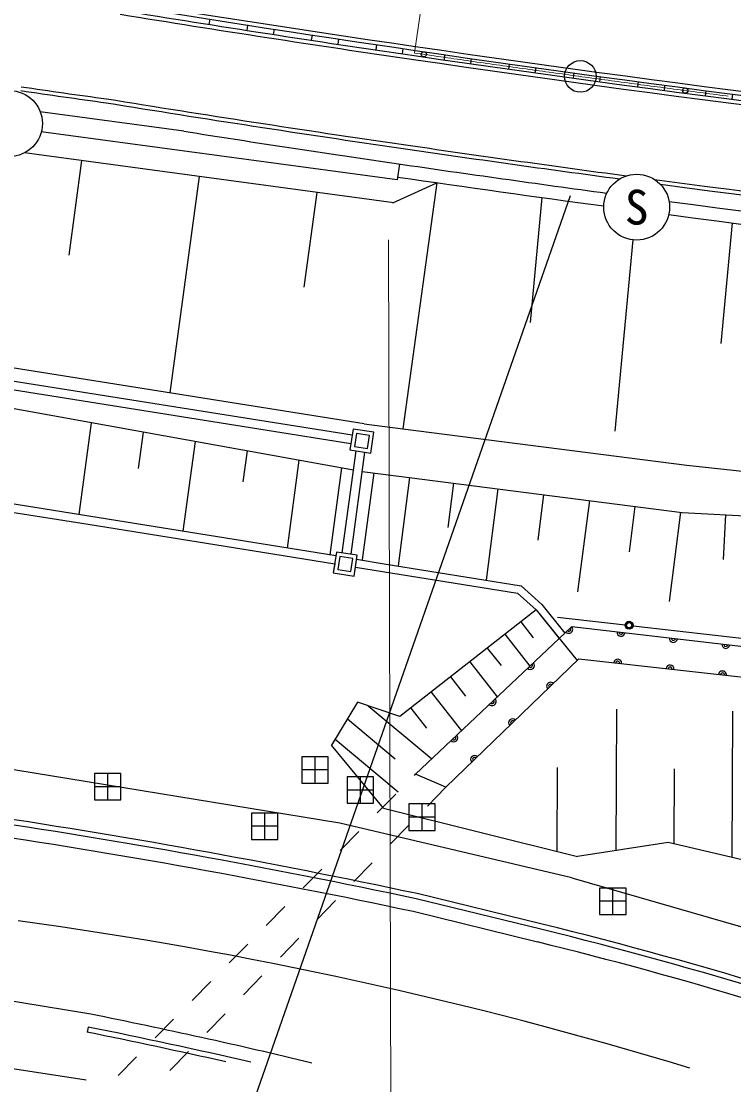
# Model space of a CAD drawing. Units: millimetres, scale not verified. Extents: x 40000 to 680000, y 20000 to 380000.
# Drawn here: x 148015 to 175038, y 241624 to 281989 of the extents above; entities that cross this region are included whole.
import ezdxf
from ezdxf.enums import TextEntityAlignment as Align

# ---------------------------------------------------------------- set-up
doc = ezdxf.new("R2010")
doc.units = ezdxf.units.MM
doc.header["$LTSCALE"] = 1000
doc.linetypes.add('CHAIN', pattern=[18.5, 12, -1.5, 3.5, -1.5])
for name, color, linetype, lineweight in [('M-BGD', 7, 'Continuous', 25), ('M-BMK', 2, 'CHAIN', 13), ('M-BMK-OTRS', 5, 'Continuous', 25), ('M-BMK-ROW', 30, 'Continuous', 25), ('M-BMK-SRVR', 3, 'Continuous', 25), ('M-STR-HTXT', 7, 'Continuous', 13), ('M-STR-STRC', 7, 'Continuous', 25)]:
    doc.layers.add(name, color=color, linetype=linetype, lineweight=lineweight)
doc.styles.add('ＭＳ ゴシック', font='')
doc.styles.get('ＭＳ ゴシック').set_extended_font_data('MS Gothic')

msp = doc.modelspace()

# ---------------------------------------------------------------- linework, layer by layer
at = {"layer": 'M-BGD'}
for p, q in [((154181, 277816), (148731, 278554)), ((162270, 275965), (148773, 277791)), ((162270, 275965), (148773, 277791)), ((162152, 275098), (148134, 276994)), ((162152, 275098), (148134, 276994)), ((150305, 276701), (149819, 273108)), ((162359, 276574), (162270, 275965)), ((154764, 276097), (153653, 267883)), ((162103, 275104), (163773, 275862)), ((163773, 275862), (162485, 266523)), ((159224, 275494), (158738, 271902)), ((167763, 275298), (167314, 270555)), ((174980, 274336), (174548, 269762)), ((171210, 273693), (170524, 266433)), ((161018, 266711), (146798, 268975)), ((160565, 266277), (146729, 268479)), ((160516, 265951), (146684, 268152)), ((160614, 264957), (146596, 267488)), ((150667, 266753), (150195, 263266)), ((161018, 266711), (162485, 266523)), ((162485, 266523), (173260, 265140)), ((152637, 266397), (152451, 265020)), ((154607, 266041), (154145, 262630)), ((156577, 265686), (156417, 264503)), ((160188, 261808), (160712, 265682)), ((158547, 265330), (158096, 261994)), ((160166, 265038), (159719, 261733)), ((160940, 264906), (162240, 264740)), ((161391, 264849), (160945, 261551)), ((173260, 265140), (179421, 264483)), ((162240, 264740), (173085, 263348)), ((162735, 264676), (162304, 261317)), ((164415, 264460), (164200, 262781)), ((166095, 264245), (165650, 260778)), ((167828, 264022), (167606, 262289)), ((159947, 261696), (146729, 263824)), ((169562, 263800), (169117, 260338)), ((171292, 263578), (171070, 261847)), ((173023, 263355), (172589, 259971)), ((173085, 263348), (178772, 263033)), ((174726, 263257), (174632, 261554)), ((160736, 261569), (161779, 261401)), ((160692, 261272), (166835, 260283)), ((161779, 261401), (166970, 260565)), ((166970, 260565), (167760, 259854)), ((166835, 260283), (167541, 259647)), ((167541, 259647), (162373, 255599)), ((167541, 259647), (168414, 258562)), ((167760, 259854), (168633, 258769)), ((166961, 259193), (167434, 258589)), ((168356, 259375), (170921, 259081)), ((162970, 253415), (168875, 258998)), ((168892, 259014), (176575, 258120)), ((171220, 259047), (175889, 258512)), ((166357, 258720), (167303, 257512)), ((165691, 258198), (166213, 257532)), ((164117, 252919), (169169, 257792)), ((165025, 257677), (166068, 256344)), ((164290, 257101), (164866, 256367)), ((163556, 256526), (164707, 255057)), ((160771, 256145), (159781, 254518)), ((162373, 255599), (160771, 256145)), ((161178, 256006), (163582, 253994)), ((162785, 255922), (163389, 255152)), ((170579, 250514), (170600, 255885)), ((174979, 250249), (175001, 255803)), ((160384, 255509), (162193, 253995)), ((159915, 254739), (162304, 252740)), ((160092, 251549), (143263, 254305)), ((161750, 252119), (159781, 254518)), ((168345, 250477), (168358, 253661)), ((172781, 250766), (172792, 253611)), ((162924, 253368), (162970, 253415)), ((164117, 252919), (162970, 253415)), ((164117, 252919), (163420, 252202)), ((161520, 251944), (162222, 252656)), ((161750, 252119), (169111, 250287)), ((168892, 249477), (160092, 251549)), ((162722, 251485), (162025, 250769)), ((160115, 250521), (160817, 251233)), ((172552, 250819), (169111, 250287)), ((184405, 248036), (172552, 250819)), ((161328, 250052), (160630, 249335)), ((158711, 249097), (159413, 249809)), ((168892, 249477), (176900, 247159)), ((167720, 247527), (162987, 248683)), ((167768, 247721), (163029, 248878)), ((157306, 247673), (158009, 248385)), ((159933, 248618), (159235, 247902)), ((167601, 247042), (162883, 248194)), ((158538, 247185), (157841, 246468)), ((155902, 246249), (156604, 246961)), ((150648, 244304), (141307, 245825)), ((154497, 244825), (155200, 245537)), ((157143, 245752), (156446, 245035)), ((150475, 241797), (132991, 244478)), ((155749, 244318), (155051, 243602)), ((150549, 243814), (150509, 243618)), ((153093, 243401), (153795, 244113)), ((151689, 241977), (152391, 242689)), ((154354, 242885), (153656, 242168))]:
    msp.add_line(p, q, dxfattribs=at)
for points in [[(160481, 265717), (161272, 265598), (161391, 266389), (160600, 266508)], [(160652, 265843), (161146, 265769), (161220, 266263), (160726, 266337)], [(160020, 261175), (160515, 261101), (160589, 261596), (160094, 261670)]]:
    msp.add_lwpolyline(points, close=True, dxfattribs=at)
for points in [[(160712, 265682), (161038, 265633), (160514, 261759)], [(160759, 261722), (159968, 261840), (159849, 261049)], [(159849, 261049), (160641, 260931), (160759, 261722)]]:
    msp.add_lwpolyline(points, dxfattribs=at)
for centre, radius in [((163282, 280734), 100), ((173199, 279358), 100), ((171070, 259064), 150), ((171070, 259064), 120), ((171070, 259064), 100)]:
    msp.add_circle(centre, radius, dxfattribs=at)
for centre, radius, start, end in [((267228, 993536), 724593, 261.0243, 261.67522), ((267178, 993201), 724253, 261.67532, 262.30698), ((267162, 993197), 724747, 261.6797, 262.30406), ((267178, 993201), 724253, 262.49545, 264.82541), ((267162, 993197), 724747, 262.50075, 264.8299), ((168783, 258911), 150, 223.3936, 43.3965), ((168783, 258911), 75, 223.3953, 43.4007), ((170765, 258796), 150, 173.3605, 353.3585), ((170765, 258796), 75, 173.3547, 353.3584), ((172751, 258565), 150, 173.3604, 353.3566), ((172751, 258565), 75, 173.3565, 353.3565), ((174738, 258334), 150, 173.3652, 353.3557), ((174738, 258334), 75, 173.3546, 353.3622), ((167330, 257537), 150, 223.3984, 43.3929), ((167330, 257537), 75, 223.3924, 43.387), ((170636, 257627), 150, 353.5744, 173.561), ((170636, 257627), 75, 353.5686, 173.5686), ((172623, 257403), 150, 353.5744, 173.5629), ((172623, 257403), 75, 353.5763, 173.5571), ((174611, 257179), 150, 353.5685, 173.5705), ((174611, 257179), 75, 353.5724, 173.5724), ((168089, 256750), 150, 43.9671, 223.9727), ((168089, 256750), 75, 43.9774, 223.9662), ((165877, 256163), 150, 223.3939, 43.4019), ((165877, 256163), 75, 223.3906, 43.4021), ((166650, 255362), 150, 43.9739, 223.9712), ((166650, 255362), 75, 43.9625, 223.9683), ((164423, 254789), 150, 223.3965, 43.3936), ((164423, 254789), 75, 223.3887, 43.3994), ((165210, 253973), 150, 43.9723, 223.9667), ((165210, 253973), 75, 43.9716, 223.9662), ((106497, -16314), 271151, 77.96615, 81.58692), ((106500, -16293), 270930, 77.96595, 81.58701), ((106497, -16315), 270452, 77.96614, 81.58688), ((125631, 85671), 163698, 73.04408, 82.18049), ((128100, 86626), 165708, 69.74837, 76.16668), ((128101, 86630), 165904, 69.55388, 76.16671), ((128100, 86627), 165207, 70.24479, 76.16668), ((104198, 14376), 234573, 76.47901, 78.57891), ((104198, 14374), 234076, 77.03191, 78.5789), ((104197, 14371), 233878, 77.26086, 78.57886)]:
    msp.add_arc(centre, radius, start, end, dxfattribs=at)
at = {"layer": 'M-BMK'}
msp.add_arc((267182, 993198), 720000, 261.67501, 266.79207, dxfattribs=at)
at = {"layer": 'M-BMK-OTRS'}
msp.add_lwpolyline([(125901, 265618), (128132, 265457), (128111, 265208), (128908, 265142), (128929, 265388), (130928, 265630), (134276, 265184), (139795, 264447), (145629, 263669), (150556, 262904), (156776, 261903), (159902, 261400), (159849, 261049), (160641, 260931), (160692, 261272), (166835, 260283), (167541, 259647), (169101, 257726), (169169, 257792), (185497, 255964)], dxfattribs=at)
at = {"layer": 'M-BMK-ROW'}
for p, q in [((159656, 254072), (158656, 254072)), ((158656, 254072), (158656, 253072)), ((159156, 253072), (159156, 254072)), ((159656, 253072), (159656, 254072)), ((159656, 253572), (158656, 253572)), ((151794, 253435), (150794, 253435)), ((150794, 253435), (150794, 252435)), ((151294, 252435), (151294, 253435)), ((151794, 252435), (151794, 253435)), ((161381, 253311), (160381, 253311)), ((160381, 253311), (160381, 252311)), ((160881, 252311), (160881, 253311)), ((161381, 252311), (161381, 253311)), ((151794, 252935), (150794, 252935)), ((158656, 253072), (159656, 253072)), ((161381, 252811), (160381, 252811)), ((150794, 252435), (151794, 252435)), ((160381, 252311), (161381, 252311)), ((157751, 251935), (156751, 251935)), ((156751, 251935), (156751, 250935)), ((157251, 250935), (157251, 251935)), ((157751, 250935), (157751, 251935)), ((163718, 252280), (162718, 252280)), ((162718, 252280), (162718, 251280)), ((163218, 251280), (163218, 252280)), ((163718, 251280), (163718, 252280)), ((163718, 251780), (162718, 251780)), ((157751, 251435), (156751, 251435)), ((162718, 251280), (163718, 251280)), ((156751, 250935), (157751, 250935)), ((170953, 249088), (169953, 249088)), ((169953, 249088), (169953, 248088)), ((170453, 248088), (170453, 249088)), ((170953, 248088), (170953, 249088)), ((170953, 248588), (169953, 248588)), ((169953, 248088), (170953, 248088))]:
    msp.add_line(p, q, dxfattribs=at)
at = {"layer": 'M-BMK-SRVR'}
msp.add_circle((169219, 279895), 600, dxfattribs=at)
at = {"layer": 'M-STR-HTXT'}
for p, q in [((162934, 280785), (174047, 356725)), ((161943, 273688), (162087, 216760))]:
    msp.add_line(p, q, dxfattribs=at)
at = {"layer": 'M-STR-STRC'}
for p, q in [((156596, 281640), (156587, 281642)), ((159038, 281265), (159029, 281266)), ((162488, 280951), (162461, 280753)), ((161485, 280898), (161471, 280900)), ((164068, 280519), (164062, 280520)), ((171414, 279495), (171404, 279496)), ((172417, 279562), (172395, 279364)), ((154755, 235065), (168847, 275370))]:
    msp.add_line(p, q, dxfattribs=at)
for points in [[(155159, 282067), (155161, 282067), (155134, 281869), (155118, 281871)], [(156587, 281642), (156614, 281839), (156623, 281838)], [(157602, 281686), (157602, 281686), (157575, 281489), (157558, 281491)], [(159029, 281266), (159055, 281464), (159070, 281462)], [(160044, 281315), (160017, 281117), (160015, 281117)], [(161471, 280900), (161498, 281097), (161502, 281097)], [(164062, 280520), (164084, 280718), (164086, 280718)], [(165075, 280576), (165053, 280377), (165047, 280378)], [(166513, 280169), (166539, 280367), (166543, 280367)], [(167520, 280230), (167529, 280228), (167496, 280031)], [(168960, 279828), (168985, 280026), (168995, 280025)], [(169961, 279893), (169976, 279891), (169950, 279693), (169942, 279694)], [(171404, 279496), (171426, 279695), (171434, 279694)], [(173970, 279156), (173993, 279355), (173995, 279354)], [(174986, 279226), (174988, 279226), (174965, 279027)]]:
    msp.add_lwpolyline(points, dxfattribs=at)
for centre in [(147564, 278106), (171356, 274934)]:
    msp.add_circle(centre, 1250, dxfattribs=at)
for centre, radius, start, end in [((267223, 993504), 720060, 259.33333, 261.67526), ((267188, 993273), 719975, 259.62942, 261.67539), ((267178, 993201), 716502, 261.67534, 264.86326), ((267138, 992931), 719979, 260.77934, 261.67536), ((267215, 993436), 720340, 260.7796, 261.67513), ((267197, 993456), 720008, 261.67675, 266.79236), ((267159, 992957), 720008, 261.67397, 266.79236), ((267170, 993097), 719998, 261.67477, 266.7924), ((267186, 993305), 720007, 261.67591, 266.79236), ((184256, 521693), 245032, 261.49128, 262.25508), ((184176, 521176), 244360, 261.49005, 262.25595), ((267210, 993415), 723720, 260.77982, 261.67524), ((270836, 1017477), 748203, 260.80176, 261.66787), ((267178, 993207), 723508, 261.67535, 262.35859), ((267164, 993055), 723506, 261.67533, 262.33919), ((267178, 993207), 723508, 262.44388, 264.85493), ((267164, 993055), 723506, 262.46241, 264.84452)]:
    msp.add_arc(centre, radius, start, end, dxfattribs=at)

# ---------------------------------------------------------------- texts
at = {"layer": 'M-STR-STRC', "style": 'ＭＳ ゴシック'}
msp.add_text('S', height=1320, dxfattribs=at).set_placement((171356, 274934), align=Align.MIDDLE_CENTER)

doc.saveas('drawing.dxf')
